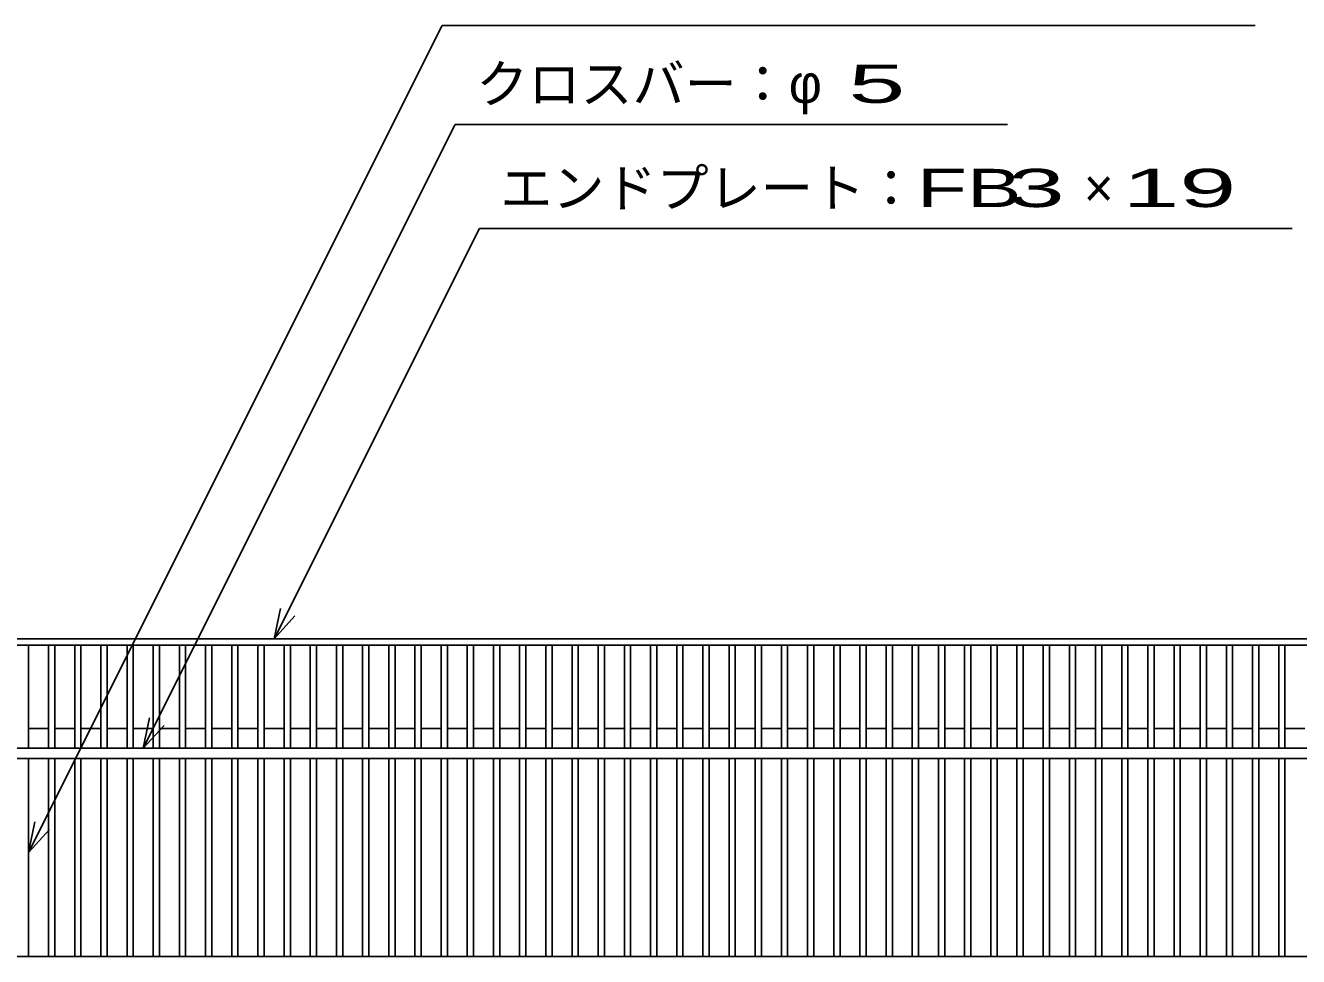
# Model space of a CAD drawing. Units: millimetres, scale not verified. Extents: x -1820 to 1731, y -1282 to 1054.
# Drawn here: x -1392 to -782, y 208 to 655 of the extents above; entities that cross this region are included whole.
import ezdxf
from ezdxf.enums import TextEntityAlignment as Align

# ---------------------------------------------------------------- set-up
doc = ezdxf.new("R2010")
doc.units = ezdxf.units.MM
doc.header["$LTSCALE"] = 10
doc.layers.add('16', color=3, linetype='Continuous', lineweight=25)
doc.layers.add('22', color=4, linetype='Continuous', lineweight=25)
doc.styles.add('ベクトル', font='')
doc.styles.get('ベクトル').set_extended_font_data('ベクトル')

msp = doc.modelspace()

# ---------------------------------------------------------------- linework, layer by layer
at = {"layer": '16'}
for p, q in [((-1419, 360.5), (-424, 360.5)), ((-424, 357.5), (-1419, 357.5)), ((-1393.88, 357.5), (-1390.88, 357.5)), ((-1390.88, 308), (-1390.88, 357.5)), ((-1381.32, 308), (-1381.32, 357.5)), ((-1381.32, 357.5), (-1378.32, 357.5)), ((-1378.32, 308), (-1378.32, 357.5)), ((-1368.76, 308), (-1368.76, 357.5)), ((-1368.76, 357.5), (-1365.76, 357.5)), ((-1365.76, 308), (-1365.76, 357.5)), ((-1356.2, 308), (-1356.2, 357.5)), ((-1356.2, 357.5), (-1353.2, 357.5)), ((-1353.2, 308), (-1353.2, 357.5)), ((-1343.64, 308), (-1343.64, 357.5)), ((-1343.64, 357.5), (-1340.64, 357.5)), ((-1340.64, 308), (-1340.64, 357.5)), ((-1331.08, 308), (-1331.08, 357.5)), ((-1331.08, 357.5), (-1328.08, 357.5)), ((-1328.08, 308), (-1328.08, 357.5)), ((-1318.52, 308), (-1318.52, 357.5)), ((-1318.52, 357.5), (-1315.52, 357.5)), ((-1315.52, 308), (-1315.52, 357.5)), ((-1305.96, 308), (-1305.96, 357.5)), ((-1305.96, 357.5), (-1302.96, 357.5)), ((-1302.96, 308), (-1302.96, 357.5)), ((-1293.4, 308), (-1293.4, 357.5)), ((-1293.4, 357.5), (-1290.4, 357.5)), ((-1290.4, 308), (-1290.4, 357.5)), ((-1280.84, 308), (-1280.84, 357.5)), ((-1280.84, 357.5), (-1277.84, 357.5)), ((-1277.84, 308), (-1277.84, 357.5)), ((-1268.28, 308), (-1268.28, 357.5)), ((-1268.28, 357.5), (-1265.28, 357.5)), ((-1265.28, 308), (-1265.28, 357.5)), ((-1255.72, 308), (-1255.72, 357.5)), ((-1255.72, 357.5), (-1252.72, 357.5)), ((-1252.72, 308), (-1252.72, 357.5)), ((-1243.16, 308), (-1243.16, 357.5)), ((-1243.16, 357.5), (-1240.16, 357.5)), ((-1240.16, 308), (-1240.16, 357.5)), ((-1230.6, 308), (-1230.6, 357.5)), ((-1230.6, 357.5), (-1227.6, 357.5)), ((-1227.6, 308), (-1227.6, 357.5)), ((-1218.04, 308), (-1218.04, 357.5)), ((-1218.04, 357.5), (-1215.04, 357.5)), ((-1215.04, 308), (-1215.04, 357.5)), ((-1205.48, 308), (-1205.48, 357.5)), ((-1205.48, 357.5), (-1202.48, 357.5)), ((-1202.48, 308), (-1202.48, 357.5)), ((-1192.92, 308), (-1192.92, 357.5)), ((-1192.92, 357.5), (-1189.92, 357.5)), ((-1189.92, 308), (-1189.92, 357.5)), ((-1180.36, 308), (-1180.36, 357.5)), ((-1180.36, 357.5), (-1177.36, 357.5)), ((-1177.36, 308), (-1177.36, 357.5)), ((-1167.8, 308), (-1167.8, 357.5)), ((-1167.8, 357.5), (-1164.8, 357.5)), ((-1164.8, 308), (-1164.8, 357.5)), ((-1155.24, 308), (-1155.24, 357.5)), ((-1155.24, 357.5), (-1152.24, 357.5)), ((-1152.24, 308), (-1152.24, 357.5)), ((-1142.68, 308), (-1142.68, 357.5)), ((-1142.68, 357.5), (-1139.68, 357.5)), ((-1139.68, 308), (-1139.68, 357.5)), ((-1130.12, 308), (-1130.12, 357.5)), ((-1130.12, 357.5), (-1127.12, 357.5)), ((-1127.12, 308), (-1127.12, 357.5)), ((-1117.56, 308), (-1117.56, 357.5)), ((-1117.56, 357.5), (-1114.56, 357.5)), ((-1114.56, 308), (-1114.56, 357.5)), ((-1105, 308), (-1105, 357.5)), ((-1105, 357.5), (-1102, 357.5)), ((-1102, 308), (-1102, 357.5)), ((-1092.44, 308), (-1092.44, 357.5)), ((-1092.44, 357.5), (-1089.44, 357.5)), ((-1089.44, 308), (-1089.44, 357.5)), ((-1079.88, 308), (-1079.88, 357.5)), ((-1079.88, 357.5), (-1076.88, 357.5)), ((-1076.88, 308), (-1076.88, 357.5)), ((-1067.32, 308), (-1067.32, 357.5)), ((-1067.32, 357.5), (-1064.32, 357.5)), ((-1064.32, 308), (-1064.32, 357.5)), ((-1054.76, 308), (-1054.76, 357.5)), ((-1054.76, 357.5), (-1051.76, 357.5)), ((-1051.76, 308), (-1051.76, 357.5)), ((-1042.2, 308), (-1042.2, 357.5)), ((-1042.2, 357.5), (-1039.2, 357.5)), ((-1039.2, 308), (-1039.2, 357.5)), ((-1029.64, 308), (-1029.64, 357.5)), ((-1029.64, 357.5), (-1026.64, 357.5)), ((-1026.64, 308), (-1026.64, 357.5)), ((-1017.08, 308), (-1017.08, 357.5)), ((-1017.08, 357.5), (-1014.08, 357.5)), ((-1014.08, 308), (-1014.08, 357.5)), ((-1004.52, 308), (-1004.52, 357.5)), ((-1004.52, 357.5), (-1001.52, 357.5)), ((-1001.52, 308), (-1001.52, 357.5)), ((-991.96, 308), (-991.96, 357.5)), ((-991.96, 357.5), (-988.96, 357.5)), ((-988.96, 308), (-988.96, 357.5)), ((-979.4, 308), (-979.4, 357.5)), ((-979.4, 357.5), (-976.4, 357.5)), ((-976.4, 308), (-976.4, 357.5)), ((-966.84, 308), (-966.84, 357.5)), ((-966.84, 357.5), (-963.84, 357.5)), ((-963.84, 308), (-963.84, 357.5)), ((-954.28, 308), (-954.28, 357.5)), ((-954.28, 357.5), (-951.28, 357.5)), ((-951.28, 308), (-951.28, 357.5)), ((-941.72, 308), (-941.72, 357.5)), ((-941.72, 357.5), (-938.72, 357.5)), ((-938.72, 308), (-938.72, 357.5)), ((-929.16, 308), (-929.16, 357.5)), ((-929.16, 357.5), (-926.16, 357.5)), ((-926.16, 308), (-926.16, 357.5)), ((-916.6, 308), (-916.6, 357.5)), ((-916.6, 357.5), (-913.6, 357.5)), ((-913.6, 308), (-913.6, 357.5)), ((-904.04, 308), (-904.04, 357.5)), ((-904.04, 357.5), (-901.04, 357.5)), ((-901.04, 308), (-901.04, 357.5)), ((-891.48, 308), (-891.48, 357.5)), ((-891.48, 357.5), (-888.48, 357.5)), ((-888.48, 308), (-888.48, 357.5)), ((-878.92, 308), (-878.92, 357.5)), ((-878.92, 357.5), (-875.92, 357.5)), ((-875.92, 308), (-875.92, 357.5)), ((-866.36, 308), (-866.36, 357.5)), ((-866.36, 357.5), (-863.36, 357.5)), ((-863.36, 308), (-863.36, 357.5)), ((-853.8, 308), (-853.8, 357.5)), ((-853.8, 357.5), (-850.8, 357.5)), ((-850.8, 308), (-850.8, 357.5)), ((-841.24, 308), (-841.24, 357.5)), ((-841.24, 357.5), (-838.24, 357.5)), ((-838.24, 308), (-838.24, 357.5)), ((-828.68, 308), (-828.68, 357.5)), ((-828.68, 357.5), (-825.68, 357.5)), ((-825.68, 308), (-825.68, 357.5)), ((-816.12, 308), (-816.12, 357.5)), ((-816.12, 357.5), (-813.12, 357.5)), ((-813.12, 308), (-813.12, 357.5)), ((-803.56, 308), (-803.56, 357.5)), ((-803.56, 357.5), (-800.56, 357.5)), ((-800.56, 308), (-800.56, 357.5)), ((-791, 308), (-791, 357.5)), ((-791, 357.5), (-788, 357.5)), ((-788, 308), (-788, 357.5)), ((-1390.88, 317.5), (-1381.32, 317.5)), ((-1378.32, 317.5), (-1368.76, 317.5)), ((-1365.76, 317.5), (-1356.2, 317.5)), ((-1353.2, 317.5), (-1343.64, 317.5)), ((-1340.64, 317.5), (-1331.08, 317.5)), ((-1328.08, 317.5), (-1318.52, 317.5)), ((-1315.52, 317.5), (-1305.96, 317.5)), ((-1302.96, 317.5), (-1293.4, 317.5)), ((-1290.4, 317.5), (-1280.84, 317.5)), ((-1277.84, 317.5), (-1268.28, 317.5)), ((-1265.28, 317.5), (-1255.72, 317.5)), ((-1252.72, 317.5), (-1243.16, 317.5)), ((-1240.16, 317.5), (-1230.6, 317.5)), ((-1227.6, 317.5), (-1218.04, 317.5)), ((-1215.04, 317.5), (-1205.48, 317.5)), ((-1202.48, 317.5), (-1192.92, 317.5)), ((-1189.92, 317.5), (-1180.36, 317.5)), ((-1177.36, 317.5), (-1167.8, 317.5)), ((-1164.8, 317.5), (-1155.24, 317.5)), ((-1152.24, 317.5), (-1142.68, 317.5)), ((-1139.68, 317.5), (-1130.12, 317.5)), ((-1127.12, 317.5), (-1117.56, 317.5)), ((-1114.56, 317.5), (-1105, 317.5)), ((-1102, 317.5), (-1092.44, 317.5)), ((-1089.44, 317.5), (-1079.88, 317.5)), ((-1076.88, 317.5), (-1067.32, 317.5)), ((-1064.32, 317.5), (-1054.76, 317.5)), ((-1051.76, 317.5), (-1042.2, 317.5)), ((-1039.2, 317.5), (-1029.64, 317.5)), ((-1026.64, 317.5), (-1017.08, 317.5)), ((-1014.08, 317.5), (-1004.52, 317.5)), ((-1001.52, 317.5), (-991.96, 317.5)), ((-988.96, 317.5), (-979.4, 317.5)), ((-976.4, 317.5), (-966.84, 317.5)), ((-963.84, 317.5), (-954.28, 317.5)), ((-951.28, 317.5), (-941.72, 317.5)), ((-938.72, 317.5), (-929.16, 317.5)), ((-926.16, 317.5), (-916.6, 317.5)), ((-913.6, 317.5), (-904.04, 317.5)), ((-901.04, 317.5), (-891.48, 317.5)), ((-888.48, 317.5), (-878.92, 317.5)), ((-875.92, 317.5), (-866.36, 317.5)), ((-863.36, 317.5), (-853.8, 317.5)), ((-850.8, 317.5), (-841.24, 317.5)), ((-838.24, 317.5), (-828.68, 317.5)), ((-825.68, 317.5), (-816.12, 317.5)), ((-813.12, 317.5), (-803.56, 317.5)), ((-800.56, 317.5), (-791, 317.5)), ((-788, 317.5), (-778.44, 317.5)), ((-1419, 308), (-424, 308)), ((-424, 303), (-1419, 303)), ((-1390.88, 208), (-1390.88, 303)), ((-1381.32, 208), (-1381.32, 303)), ((-1378.32, 208), (-1378.32, 303)), ((-1368.76, 208), (-1368.76, 303)), ((-1365.76, 208), (-1365.76, 303)), ((-1356.2, 208), (-1356.2, 303)), ((-1353.2, 208), (-1353.2, 303)), ((-1343.64, 208), (-1343.64, 303)), ((-1340.64, 208), (-1340.64, 303)), ((-1331.08, 208), (-1331.08, 303)), ((-1328.08, 208), (-1328.08, 303)), ((-1318.52, 208), (-1318.52, 303)), ((-1315.52, 208), (-1315.52, 303)), ((-1305.96, 208), (-1305.96, 303)), ((-1302.96, 208), (-1302.96, 303)), ((-1293.4, 208), (-1293.4, 303)), ((-1290.4, 208), (-1290.4, 303)), ((-1280.84, 208), (-1280.84, 303)), ((-1277.84, 208), (-1277.84, 303)), ((-1268.28, 208), (-1268.28, 303)), ((-1265.28, 208), (-1265.28, 303)), ((-1255.72, 208), (-1255.72, 303)), ((-1252.72, 208), (-1252.72, 303)), ((-1243.16, 208), (-1243.16, 303)), ((-1240.16, 208), (-1240.16, 303)), ((-1230.6, 208), (-1230.6, 303)), ((-1227.6, 208), (-1227.6, 303)), ((-1218.04, 208), (-1218.04, 303)), ((-1215.04, 208), (-1215.04, 303)), ((-1205.48, 208), (-1205.48, 303)), ((-1202.48, 208), (-1202.48, 303)), ((-1192.92, 208), (-1192.92, 303)), ((-1189.92, 208), (-1189.92, 303)), ((-1180.36, 208), (-1180.36, 303)), ((-1177.36, 208), (-1177.36, 303)), ((-1167.8, 208), (-1167.8, 303)), ((-1164.8, 208), (-1164.8, 303)), ((-1155.24, 208), (-1155.24, 303)), ((-1152.24, 208), (-1152.24, 303)), ((-1142.68, 208), (-1142.68, 303)), ((-1139.68, 208), (-1139.68, 303)), ((-1130.12, 208), (-1130.12, 303)), ((-1127.12, 208), (-1127.12, 303)), ((-1117.56, 208), (-1117.56, 303)), ((-1114.56, 208), (-1114.56, 303)), ((-1105, 208), (-1105, 303)), ((-1102, 208), (-1102, 303)), ((-1092.44, 208), (-1092.44, 303)), ((-1089.44, 208), (-1089.44, 303)), ((-1079.88, 208), (-1079.88, 303)), ((-1076.88, 208), (-1076.88, 303)), ((-1067.32, 208), (-1067.32, 303)), ((-1064.32, 208), (-1064.32, 303)), ((-1054.76, 208), (-1054.76, 303)), ((-1051.76, 208), (-1051.76, 303)), ((-1042.2, 208), (-1042.2, 303)), ((-1039.2, 208), (-1039.2, 303)), ((-1029.64, 208), (-1029.64, 303)), ((-1026.64, 208), (-1026.64, 303)), ((-1017.08, 208), (-1017.08, 303)), ((-1014.08, 208), (-1014.08, 303)), ((-1004.52, 208), (-1004.52, 303)), ((-1001.52, 208), (-1001.52, 303)), ((-991.96, 208), (-991.96, 303)), ((-988.96, 208), (-988.96, 303)), ((-979.4, 208), (-979.4, 303)), ((-976.4, 208), (-976.4, 303)), ((-966.84, 208), (-966.84, 303)), ((-963.84, 208), (-963.84, 303)), ((-954.28, 208), (-954.28, 303)), ((-951.28, 208), (-951.28, 303)), ((-941.72, 208), (-941.72, 303)), ((-938.72, 208), (-938.72, 303)), ((-929.16, 208), (-929.16, 303)), ((-926.16, 208), (-926.16, 303)), ((-916.6, 208), (-916.6, 303)), ((-913.6, 208), (-913.6, 303)), ((-904.04, 208), (-904.04, 303)), ((-901.04, 208), (-901.04, 303)), ((-891.48, 208), (-891.48, 303)), ((-888.48, 208), (-888.48, 303)), ((-878.92, 208), (-878.92, 303)), ((-875.92, 208), (-875.92, 303)), ((-866.36, 208), (-866.36, 303)), ((-863.36, 208), (-863.36, 303)), ((-853.8, 208), (-853.8, 303)), ((-850.8, 208), (-850.8, 303)), ((-841.24, 208), (-841.24, 303)), ((-838.24, 208), (-838.24, 303)), ((-828.68, 208), (-828.68, 303)), ((-825.68, 208), (-825.68, 303)), ((-816.12, 208), (-816.12, 303)), ((-813.12, 208), (-813.12, 303)), ((-803.56, 208), (-803.56, 303)), ((-800.56, 208), (-800.56, 303)), ((-791, 208), (-791, 303)), ((-788, 208), (-788, 303)), ((-1419, 208), (-424, 208))]:
    msp.add_line(p, q, dxfattribs=at)
at = {"layer": '22'}
for p, q in [((-1390.88, 258), (-1192.38, 655)), ((-1192.38, 655), (-802.38, 655)), ((-1335.86, 308), (-1186.11, 607.5)), ((-1186.11, 607.5), (-921.11, 607.5)), ((-1273.06, 360.5), (-1174.56, 557.5)), ((-1174.56, 557.5), (-784.56, 557.5)), ((-1273.06, 360.5), (-1270.06, 375.1)), ((-1273.06, 360.5), (-1263.06, 371.5)), ((-1335.86, 308), (-1332.86, 322.6)), ((-1335.86, 308), (-1325.86, 319)), ((-1390.88, 258), (-1387.88, 272.6)), ((-1390.88, 258), (-1380.88, 269))]:
    msp.add_line(p, q, dxfattribs=at)

# ---------------------------------------------------------------- texts
at = {"layer": '22', "color": 2, "style": 'ベクトル'}
for s, p in [('クロスバー：', (-1176.11, 627)), ('φ', (-1026.11, 627)), ('エンドプレート：', (-1164.56, 577)), ('×', (-884.56, 577))]:
    msp.add_text(s, height=18.33, dxfattribs=at).set_placement(p, align=Align.MIDDLE_LEFT)
for s, width, p in [(' 5 ', 2, (-1011.11, 627)), ('FB', 1.6, (-964.56, 577)), (' 3 ', 2, (-934.56, 577)), (' 19 ', 2, (-879.56, 577))]:
    msp.add_text(s, height=18.33, dxfattribs=dict(at, width=width)).set_placement(p, align=Align.MIDDLE_LEFT)

doc.saveas('drawing.dxf')
